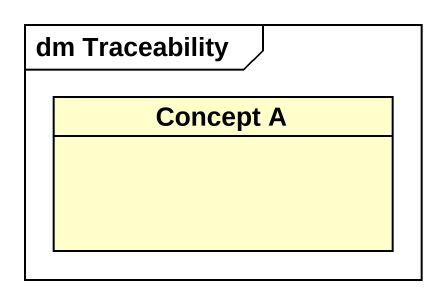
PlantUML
@startuml
mainframe dm Traceability
hide circle
hide empty members
class "Concept A" as Concept_A
@enduml
